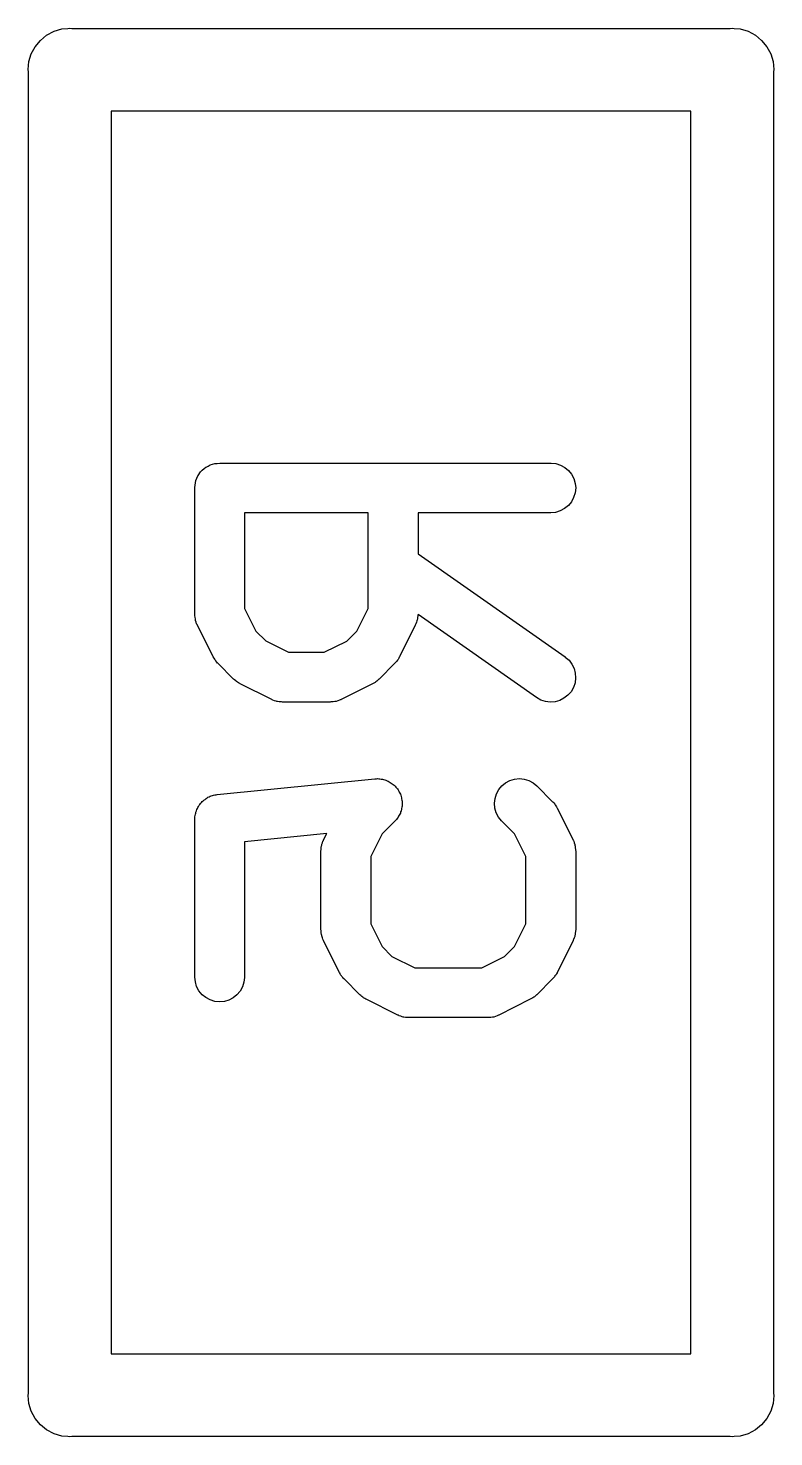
# Model space of a CAD drawing. Extents: x 1.7 to 12.3, y -5.9 to -2.3.
# Drawn here: x 6.5216 to 6.5571, y -5.1194 to -5.0525 of the extents above; entities that cross this region are included whole.
import ezdxf

# ---------------------------------------------------------------- set-up
doc = ezdxf.new("R2010")
doc.units = 0
doc.header["$MEASUREMENT"] = 0
doc.layers.add('BLACK', color=7, linetype='CONTINUOUS')

msp = doc.modelspace()

# ---------------------------------------------------------------- linework, layer by layer
at = {"layer": 'BLACK', "linetype": 'CONTINUOUS'}
for p, q in [((6.52252, -5.05281), (6.52287, -5.05263)), ((6.52287, -5.05263), (6.52324, -5.05251)), ((6.52324, -5.05251), (6.52353, -5.05249)), ((6.52353, -5.05249), (6.52362, -5.05248)), ((6.52362, -5.05248), (6.52372, -5.05249)), ((6.52372, -5.05249), (6.55502, -5.05249)), ((6.55502, -5.05249), (6.55512, -5.05248)), ((6.55512, -5.05248), (6.55521, -5.05249)), ((6.55521, -5.05249), (6.5555, -5.05251)), ((6.5555, -5.05251), (6.55588, -5.05263)), ((6.55588, -5.05263), (6.55622, -5.05281)), ((6.52198, -5.05336), (6.52222, -5.05306)), ((6.52222, -5.05306), (6.52252, -5.05281)), ((6.55622, -5.05281), (6.55652, -5.05306)), ((6.55652, -5.05306), (6.55676, -5.05336)), ((6.52168, -5.05407), (6.52179, -5.0537)), ((6.52179, -5.0537), (6.52198, -5.05336)), ((6.55676, -5.05336), (6.55695, -5.0537)), ((6.55695, -5.0537), (6.55706, -5.05407)), ((6.52164, -5.05445), (6.52168, -5.05407)), ((6.52165, -5.05455), (6.52164, -5.05445)), ((6.52165, -5.11735), (6.52165, -5.05455)), ((6.55706, -5.05407), (6.5571, -5.05445)), ((6.5571, -5.05445), (6.55709, -5.05455)), ((6.55709, -5.05455), (6.55709, -5.11735)), ((6.52559, -5.05642), (6.52559, -5.11548)), ((6.55315, -5.05642), (6.52559, -5.05642)), ((6.55315, -5.11548), (6.55315, -5.05642)), ((6.53001, -5.07341), (6.53009, -5.07334)), ((6.53009, -5.07334), (6.5301, -5.07334)), ((6.5301, -5.07334), (6.5302, -5.07329)), ((6.5301, -5.07334), (6.5301, -5.07334)), ((6.5302, -5.07329), (6.5303, -5.07323)), ((6.5303, -5.07323), (6.53041, -5.0732)), ((6.5303, -5.07323), (6.5303, -5.07323)), ((6.5303, -5.07323), (6.5303, -5.07323)), ((6.53041, -5.0732), (6.53052, -5.07317)), ((6.53052, -5.07317), (6.53063, -5.07316)), ((6.53052, -5.07317), (6.53052, -5.07317)), ((6.53052, -5.07317), (6.53052, -5.07317)), ((6.53063, -5.07316), (6.53075, -5.07315)), ((6.53075, -5.07315), (6.54649, -5.07315)), ((6.54649, -5.07315), (6.54651, -5.07315)), ((6.54651, -5.07315), (6.54674, -5.07317)), ((6.54674, -5.07317), (6.54696, -5.07324)), ((6.54696, -5.07324), (6.54716, -5.07335)), ((6.54716, -5.07335), (6.54734, -5.0735)), ((6.52959, -5.07408), (6.52962, -5.07398)), ((6.52962, -5.07398), (6.52966, -5.07387)), ((6.52966, -5.07386), (6.52971, -5.07376)), ((6.52966, -5.07387), (6.52966, -5.07386)), ((6.52966, -5.07387), (6.52966, -5.07387)), ((6.52971, -5.07376), (6.52977, -5.07367)), ((6.52977, -5.07366), (6.52984, -5.07357)), ((6.52977, -5.07367), (6.52977, -5.07366)), ((6.52977, -5.07366), (6.52977, -5.07366)), ((6.52984, -5.07357), (6.52991, -5.07349)), ((6.52991, -5.07349), (6.52992, -5.07349)), ((6.52992, -5.07348), (6.53001, -5.07341)), ((6.52992, -5.07349), (6.52992, -5.07348)), ((6.54734, -5.0735), (6.54748, -5.07368)), ((6.54748, -5.07368), (6.54759, -5.07388)), ((6.54759, -5.07388), (6.54765, -5.07411)), ((6.52957, -5.07431), (6.52958, -5.0742)), ((6.52957, -5.07433), (6.52957, -5.07431)), ((6.52957, -5.08033), (6.52957, -5.07433)), ((6.52958, -5.0742), (6.52959, -5.07409)), ((6.52959, -5.07409), (6.52959, -5.07408)), ((6.52959, -5.07409), (6.52959, -5.07409)), ((6.54765, -5.07456), (6.54758, -5.07478)), ((6.54765, -5.07411), (6.54768, -5.07433)), ((6.54768, -5.07433), (6.54765, -5.07456)), ((6.54715, -5.07531), (6.54694, -5.07542)), ((6.54733, -5.07516), (6.54715, -5.07531)), ((6.54747, -5.07499), (6.54733, -5.07516)), ((6.54758, -5.07478), (6.54747, -5.07499)), ((6.53193, -5.07551), (6.53193, -5.08005)), ((6.53781, -5.07551), (6.53193, -5.07551)), ((6.53781, -5.08005), (6.53781, -5.07551)), ((6.54649, -5.07551), (6.54018, -5.07551)), ((6.54018, -5.07551), (6.54018, -5.07746)), ((6.54672, -5.07549), (6.54649, -5.07551)), ((6.54694, -5.07542), (6.54672, -5.07549)), ((6.54018, -5.07746), (6.54717, -5.08236)), ((6.53193, -5.08005), (6.53247, -5.08113)), ((6.53727, -5.08113), (6.53781, -5.08005)), ((6.52957, -5.08036), (6.52957, -5.08033)), ((6.52957, -5.0804), (6.52957, -5.08036)), ((6.52958, -5.08047), (6.52957, -5.0804)), ((6.52959, -5.08056), (6.52958, -5.08047)), ((6.5296, -5.08059), (6.52959, -5.08056)), ((6.5296, -5.08062), (6.5296, -5.08059)), ((6.52963, -5.0807), (6.5296, -5.08062)), ((6.52965, -5.08078), (6.52963, -5.0807)), ((6.54011, -5.08071), (6.54008, -5.08079)), ((6.54013, -5.08064), (6.54011, -5.08071)), ((6.54014, -5.0806), (6.54013, -5.08064)), ((6.54015, -5.08057), (6.54014, -5.0806)), ((6.54016, -5.08049), (6.54015, -5.08057)), ((6.54017, -5.08041), (6.54016, -5.08049)), ((6.54018, -5.08034), (6.54017, -5.08038)), ((6.54017, -5.08038), (6.54017, -5.08041)), ((6.54582, -5.08429), (6.54018, -5.08034)), ((6.52967, -5.08081), (6.52965, -5.08078)), ((6.52968, -5.08084), (6.52967, -5.08081)), ((6.52969, -5.08085), (6.52968, -5.08084)), ((6.53044, -5.08235), (6.52969, -5.08085)), ((6.53247, -5.08113), (6.53295, -5.0816)), ((6.5368, -5.08161), (6.53727, -5.08113)), ((6.54005, -5.08085), (6.5393, -5.08235)), ((6.54006, -5.08082), (6.54005, -5.08085)), ((6.54008, -5.08079), (6.54006, -5.08082)), ((6.53295, -5.0816), (6.53402, -5.08214)), ((6.53572, -5.08214), (6.5368, -5.08161)), ((6.53048, -5.08241), (6.53044, -5.08235)), ((6.53051, -5.08247), (6.53048, -5.08241)), ((6.53054, -5.08251), (6.53051, -5.08247)), ((6.53056, -5.08255), (6.53054, -5.08251)), ((6.53061, -5.0826), (6.53056, -5.08255)), ((6.53065, -5.08265), (6.53061, -5.0826)), ((6.53066, -5.08266), (6.53065, -5.08265)), ((6.53141, -5.08341), (6.53066, -5.08266)), ((6.53402, -5.08214), (6.53572, -5.08214)), ((6.53908, -5.08266), (6.53833, -5.08341)), ((6.53912, -5.08261), (6.53908, -5.08266)), ((6.53917, -5.08256), (6.53912, -5.08261)), ((6.5392, -5.08252), (6.53917, -5.08256)), ((6.53923, -5.08248), (6.5392, -5.08252)), ((6.53926, -5.08242), (6.53923, -5.08248)), ((6.53929, -5.08237), (6.53926, -5.08242)), ((6.5393, -5.08235), (6.53929, -5.08237)), ((6.54717, -5.08236), (6.54718, -5.08237)), ((6.54718, -5.08237), (6.54736, -5.08252)), ((6.54736, -5.08252), (6.5475, -5.0827)), ((6.5475, -5.0827), (6.5476, -5.08291)), ((6.53146, -5.08345), (6.53141, -5.08341)), ((6.53832, -5.08342), (6.53827, -5.08346)), ((6.53833, -5.08341), (6.53832, -5.08342)), ((6.5476, -5.08291), (6.54766, -5.08313)), ((6.54767, -5.08336), (6.54765, -5.08359)), ((6.54766, -5.08313), (6.54767, -5.08336)), ((6.53151, -5.0835), (6.53146, -5.08345)), ((6.53155, -5.08353), (6.53151, -5.0835)), ((6.53159, -5.08356), (6.53155, -5.08353)), ((6.53165, -5.08359), (6.53159, -5.08356)), ((6.5317, -5.08362), (6.53165, -5.08359)), ((6.53172, -5.08363), (6.5317, -5.08362)), ((6.53322, -5.08438), (6.53172, -5.08363)), ((6.53802, -5.08363), (6.53652, -5.08438)), ((6.53808, -5.0836), (6.53802, -5.08363)), ((6.53814, -5.08357), (6.53808, -5.0836)), ((6.53818, -5.08354), (6.53814, -5.08357)), ((6.53822, -5.08351), (6.53818, -5.08354)), ((6.53827, -5.08346), (6.53822, -5.08351)), ((6.54746, -5.08401), (6.54731, -5.08418)), ((6.54757, -5.08381), (6.54746, -5.08401)), ((6.54765, -5.08359), (6.54757, -5.08381)), ((6.53325, -5.08439), (6.53322, -5.08438)), ((6.53328, -5.08441), (6.53325, -5.08439)), ((6.53336, -5.08444), (6.53328, -5.08441)), ((6.53343, -5.08446), (6.53336, -5.08444)), ((6.53347, -5.08447), (6.53343, -5.08446)), ((6.5335, -5.08448), (6.53347, -5.08447)), ((6.53358, -5.08449), (6.5335, -5.08448)), ((6.53366, -5.0845), (6.53358, -5.08449)), ((6.53369, -5.0845), (6.53366, -5.0845)), ((6.53373, -5.08451), (6.53369, -5.0845)), ((6.53375, -5.08451), (6.53373, -5.08451)), ((6.536, -5.08451), (6.53375, -5.08451)), ((6.53603, -5.0845), (6.536, -5.08451)), ((6.53606, -5.0845), (6.53603, -5.0845)), ((6.53614, -5.08449), (6.53606, -5.0845)), ((6.53622, -5.08448), (6.53614, -5.08449)), ((6.53626, -5.08447), (6.53622, -5.08448)), ((6.53629, -5.08447), (6.53626, -5.08447)), ((6.53637, -5.08444), (6.53629, -5.08447)), ((6.53645, -5.08442), (6.53637, -5.08444)), ((6.53648, -5.0844), (6.53645, -5.08442)), ((6.53651, -5.08439), (6.53648, -5.0844)), ((6.53652, -5.08438), (6.53651, -5.08439)), ((6.54602, -5.08441), (6.54582, -5.08429)), ((6.54624, -5.08448), (6.54602, -5.08441)), ((6.54647, -5.08451), (6.54624, -5.08448)), ((6.5467, -5.08449), (6.54647, -5.08451)), ((6.54692, -5.08443), (6.5467, -5.08449)), ((6.54712, -5.08432), (6.54692, -5.08443)), ((6.54731, -5.08418), (6.54712, -5.08432)), ((6.53063, -5.0889), (6.53813, -5.08815)), ((6.53813, -5.08815), (6.53814, -5.08815)), ((6.53814, -5.08815), (6.5382, -5.08815)), ((6.5382, -5.08815), (6.53826, -5.08814)), ((6.53826, -5.08814), (6.53832, -5.08815)), ((6.53832, -5.08815), (6.53837, -5.08815)), ((6.53837, -5.08815), (6.53843, -5.08816)), ((6.53843, -5.08816), (6.53849, -5.08817)), ((6.53849, -5.08817), (6.53854, -5.08819)), ((6.53854, -5.08819), (6.5386, -5.0882)), ((6.5386, -5.0882), (6.53865, -5.08822)), ((6.53865, -5.08822), (6.53871, -5.08824)), ((6.53871, -5.08824), (6.53876, -5.08827)), ((6.53876, -5.08827), (6.53881, -5.08829)), ((6.53881, -5.08829), (6.53886, -5.08832)), ((6.53886, -5.08832), (6.53891, -5.08835)), ((6.53891, -5.08835), (6.53895, -5.08839)), ((6.53895, -5.08839), (6.539, -5.08842)), ((6.539, -5.08842), (6.53904, -5.08846)), ((6.53904, -5.08846), (6.53909, -5.0885)), ((6.53909, -5.0885), (6.53912, -5.08854)), ((6.53912, -5.08854), (6.53916, -5.08858)), ((6.53916, -5.08858), (6.5392, -5.08863)), ((6.5392, -5.08863), (6.53923, -5.08867)), ((6.53923, -5.08867), (6.53926, -5.08873)), ((6.53926, -5.08873), (6.53929, -5.08878)), ((6.54391, -5.08886), (6.54402, -5.08866)), ((6.54402, -5.08866), (6.54417, -5.08848)), ((6.54417, -5.08848), (6.54434, -5.08834)), ((6.54434, -5.08834), (6.54455, -5.08823)), ((6.54455, -5.08823), (6.54477, -5.08817)), ((6.54477, -5.08817), (6.545, -5.08814)), ((6.545, -5.08814), (6.54523, -5.08817)), ((6.54523, -5.08817), (6.54545, -5.08823)), ((6.54545, -5.08823), (6.54565, -5.08834)), ((6.54565, -5.08834), (6.54583, -5.08849)), ((6.54583, -5.08849), (6.54658, -5.08924)), ((6.52974, -5.08946), (6.52977, -5.08941)), ((6.52977, -5.08941), (6.52981, -5.08937)), ((6.52981, -5.08937), (6.52983, -5.08932)), ((6.52983, -5.08932), (6.52988, -5.08928)), ((6.52988, -5.08928), (6.52992, -5.08923)), ((6.52992, -5.08923), (6.52996, -5.0892)), ((6.52996, -5.0892), (6.53, -5.08916)), ((6.53, -5.08916), (6.53005, -5.08913)), ((6.53005, -5.08913), (6.5301, -5.08909)), ((6.5301, -5.08909), (6.53015, -5.08906)), ((6.53015, -5.08906), (6.53019, -5.08903)), ((6.53019, -5.08903), (6.53025, -5.08901)), ((6.53025, -5.08901), (6.5303, -5.08898)), ((6.5303, -5.08898), (6.53035, -5.08896)), ((6.53035, -5.08896), (6.5304, -5.08894)), ((6.5304, -5.08894), (6.53046, -5.08893)), ((6.53046, -5.08893), (6.53052, -5.08891)), ((6.53052, -5.08891), (6.53058, -5.08891)), ((6.53058, -5.08891), (6.53063, -5.0889)), ((6.53929, -5.08878), (6.53931, -5.08883)), ((6.53931, -5.08883), (6.53934, -5.08888)), ((6.53934, -5.08888), (6.53936, -5.08893)), ((6.53936, -5.08893), (6.53938, -5.08899)), ((6.53938, -5.08899), (6.53939, -5.08905)), ((6.53939, -5.08905), (6.5394, -5.0891)), ((6.5394, -5.0891), (6.53941, -5.08916)), ((6.53941, -5.08916), (6.53942, -5.08922)), ((6.53942, -5.08922), (6.53942, -5.08927)), ((6.53942, -5.08927), (6.53943, -5.08933)), ((6.53943, -5.08933), (6.53942, -5.08939)), ((6.53942, -5.08939), (6.53942, -5.08945)), ((6.54381, -5.08931), (6.54384, -5.08908)), ((6.54383, -5.08954), (6.54381, -5.08931)), ((6.54384, -5.08908), (6.54391, -5.08886)), ((6.54658, -5.08924), (6.54659, -5.08925)), ((6.54659, -5.08925), (6.54663, -5.0893)), ((6.54663, -5.0893), (6.54668, -5.08935)), ((6.54668, -5.08935), (6.5467, -5.08939)), ((6.5467, -5.08939), (6.54673, -5.08943)), ((6.54673, -5.08943), (6.54677, -5.08949)), ((6.52957, -5.08995), (6.52958, -5.08989)), ((6.52957, -5.09001), (6.52957, -5.08995)), ((6.52957, -5.09006), (6.52957, -5.09001)), ((6.52957, -5.09007), (6.52957, -5.09006)), ((6.52957, -5.09757), (6.52957, -5.09007)), ((6.52958, -5.08989), (6.52959, -5.08983)), ((6.52959, -5.08983), (6.52961, -5.08978)), ((6.52961, -5.08978), (6.52962, -5.08973)), ((6.52962, -5.08973), (6.52964, -5.08967)), ((6.52964, -5.08967), (6.52966, -5.08961)), ((6.52966, -5.08961), (6.52969, -5.08956)), ((6.52969, -5.08956), (6.52971, -5.08951)), ((6.52971, -5.08951), (6.52974, -5.08946)), ((6.53916, -5.09008), (6.53912, -5.09012)), ((6.53919, -5.09003), (6.53916, -5.09008)), ((6.53923, -5.08998), (6.53919, -5.09003)), ((6.53925, -5.08993), (6.53923, -5.08998)), ((6.53929, -5.08988), (6.53925, -5.08993)), ((6.53931, -5.08983), (6.53929, -5.08988)), ((6.53934, -5.08978), (6.53931, -5.08983)), ((6.53935, -5.08972), (6.53934, -5.08978)), ((6.53937, -5.08967), (6.53935, -5.08972)), ((6.53939, -5.08961), (6.53937, -5.08967)), ((6.5394, -5.08956), (6.53939, -5.08961)), ((6.53941, -5.0895), (6.5394, -5.08956)), ((6.53942, -5.08945), (6.53941, -5.0895)), ((6.5439, -5.08976), (6.54383, -5.08954)), ((6.544, -5.08997), (6.5439, -5.08976)), ((6.54415, -5.09015), (6.544, -5.08997)), ((6.54677, -5.08949), (6.5468, -5.08955)), ((6.5468, -5.08955), (6.54755, -5.09105)), ((6.53584, -5.09075), (6.53193, -5.09114)), ((6.53569, -5.09105), (6.53584, -5.09075)), ((6.53847, -5.09077), (6.53793, -5.09185)), ((6.53908, -5.09016), (6.53847, -5.09077)), ((6.53912, -5.09012), (6.53908, -5.09016)), ((6.54416, -5.09016), (6.54415, -5.09015)), ((6.54477, -5.09077), (6.54416, -5.09016)), ((6.54531, -5.09185), (6.54477, -5.09077)), ((6.53193, -5.09114), (6.53193, -5.09757)), ((6.53557, -5.09149), (6.53558, -5.09141)), ((6.53558, -5.09141), (6.53559, -5.09133)), ((6.53559, -5.09133), (6.5356, -5.0913)), ((6.5356, -5.0913), (6.53561, -5.09126)), ((6.53561, -5.09126), (6.53564, -5.09119)), ((6.53564, -5.09119), (6.53566, -5.09111)), ((6.53566, -5.09111), (6.53568, -5.09108)), ((6.53568, -5.09108), (6.53569, -5.09105)), ((6.54755, -5.09105), (6.54756, -5.09106)), ((6.54756, -5.09106), (6.54757, -5.09109)), ((6.54757, -5.09109), (6.54759, -5.09112)), ((6.54759, -5.09112), (6.54761, -5.0912)), ((6.54761, -5.0912), (6.54764, -5.09128)), ((6.54764, -5.09128), (6.54764, -5.09131)), ((6.54764, -5.09131), (6.54765, -5.09135)), ((6.54765, -5.09135), (6.54766, -5.09143)), ((6.54766, -5.09143), (6.54767, -5.09151)), ((6.53556, -5.09156), (6.53557, -5.09152)), ((6.53556, -5.09157), (6.53556, -5.09156)), ((6.53556, -5.09532), (6.53556, -5.09157)), ((6.53557, -5.09152), (6.53557, -5.09149)), ((6.53793, -5.09185), (6.53793, -5.09505)), ((6.54531, -5.09505), (6.54531, -5.09185)), ((6.54767, -5.09151), (6.54767, -5.09154)), ((6.54767, -5.09154), (6.54768, -5.09157)), ((6.54768, -5.09157), (6.54768, -5.09532)), ((6.53557, -5.09536), (6.53556, -5.09532)), ((6.53557, -5.09539), (6.53557, -5.09536)), ((6.53558, -5.09547), (6.53557, -5.09539)), ((6.53559, -5.09555), (6.53558, -5.09547)), ((6.53793, -5.09505), (6.53847, -5.09612)), ((6.54477, -5.09612), (6.54531, -5.09505)), ((6.54767, -5.09541), (6.54766, -5.09549)), ((6.54768, -5.09534), (6.54767, -5.09538)), ((6.54767, -5.09538), (6.54767, -5.09541)), ((6.54768, -5.09532), (6.54768, -5.09534)), ((6.5356, -5.09559), (6.53559, -5.09555)), ((6.5356, -5.09562), (6.5356, -5.09559)), ((6.53563, -5.0957), (6.5356, -5.09562)), ((6.53565, -5.09577), (6.53563, -5.0957)), ((6.53567, -5.0958), (6.53565, -5.09577)), ((6.53568, -5.09584), (6.53567, -5.0958)), ((6.53569, -5.09585), (6.53568, -5.09584)), ((6.53644, -5.09735), (6.53569, -5.09585)), ((6.53847, -5.09612), (6.53894, -5.0966)), ((6.54429, -5.0966), (6.54477, -5.09612)), ((6.54755, -5.09585), (6.5468, -5.09735)), ((6.54756, -5.09582), (6.54755, -5.09585)), ((6.54758, -5.09579), (6.54756, -5.09582)), ((6.5476, -5.09571), (6.54758, -5.09579)), ((6.54763, -5.09564), (6.5476, -5.09571)), ((6.54764, -5.0956), (6.54763, -5.09564)), ((6.54765, -5.09557), (6.54764, -5.0956)), ((6.54766, -5.09549), (6.54765, -5.09557)), ((6.53894, -5.0966), (6.54002, -5.09714)), ((6.54322, -5.09714), (6.54429, -5.0966)), ((6.53647, -5.09741), (6.53644, -5.09735)), ((6.5365, -5.09747), (6.53647, -5.09741)), ((6.53654, -5.09751), (6.5365, -5.09747)), ((6.54002, -5.09714), (6.54322, -5.09714)), ((6.54673, -5.09748), (6.54669, -5.09752)), ((6.54676, -5.09742), (6.54673, -5.09748)), ((6.54679, -5.09737), (6.54676, -5.09742)), ((6.5468, -5.09735), (6.54679, -5.09737)), ((6.52959, -5.0978), (6.52957, -5.09757)), ((6.52965, -5.09802), (6.52959, -5.0978)), ((6.52976, -5.09823), (6.52965, -5.09802)), ((6.53183, -5.09804), (6.53172, -5.09824)), ((6.5319, -5.09782), (6.53183, -5.09804)), ((6.53193, -5.09759), (6.5319, -5.09782)), ((6.53193, -5.09757), (6.53193, -5.09759)), ((6.53656, -5.09755), (6.53654, -5.09751)), ((6.53661, -5.0976), (6.53656, -5.09755)), ((6.53665, -5.09765), (6.53661, -5.0976)), ((6.53666, -5.09766), (6.53665, -5.09765)), ((6.53741, -5.09841), (6.53666, -5.09766)), ((6.54658, -5.09766), (6.54583, -5.09841)), ((6.54662, -5.09761), (6.54658, -5.09766)), ((6.54667, -5.09756), (6.54662, -5.09761)), ((6.54669, -5.09752), (6.54667, -5.09756)), ((6.52991, -5.09841), (6.52976, -5.09823)), ((6.53009, -5.09855), (6.52991, -5.09841)), ((6.53029, -5.09866), (6.53009, -5.09855)), ((6.53051, -5.09873), (6.53029, -5.09866)), ((6.53074, -5.09875), (6.53051, -5.09873)), ((6.53097, -5.09873), (6.53074, -5.09875)), ((6.53119, -5.09867), (6.53097, -5.09873)), ((6.53139, -5.09856), (6.53119, -5.09867)), ((6.53157, -5.09842), (6.53139, -5.09856)), ((6.53172, -5.09824), (6.53157, -5.09842)), ((6.53746, -5.09845), (6.53741, -5.09841)), ((6.53751, -5.0985), (6.53746, -5.09845)), ((6.53755, -5.09852), (6.53751, -5.0985)), ((6.53759, -5.09856), (6.53755, -5.09852)), ((6.53765, -5.09859), (6.53759, -5.09856)), ((6.5377, -5.09862), (6.53765, -5.09859)), ((6.53772, -5.09863), (6.5377, -5.09862)), ((6.53922, -5.09938), (6.53772, -5.09863)), ((6.54552, -5.09863), (6.54402, -5.09938)), ((6.54558, -5.09859), (6.54552, -5.09863)), ((6.54564, -5.09856), (6.54558, -5.09859)), ((6.54568, -5.09853), (6.54564, -5.09856)), ((6.54572, -5.09851), (6.54568, -5.09853)), ((6.54577, -5.09846), (6.54572, -5.09851)), ((6.54582, -5.09842), (6.54577, -5.09846)), ((6.54583, -5.09841), (6.54582, -5.09842)), ((6.53925, -5.09939), (6.53922, -5.09938)), ((6.53928, -5.09941), (6.53925, -5.09939)), ((6.53936, -5.09943), (6.53928, -5.09941)), ((6.53943, -5.09946), (6.53936, -5.09943)), ((6.53947, -5.09947), (6.53943, -5.09946)), ((6.5395, -5.09948), (6.53947, -5.09947)), ((6.53958, -5.09949), (6.5395, -5.09948)), ((6.54372, -5.09948), (6.54364, -5.09949)), ((6.54376, -5.09947), (6.54372, -5.09948)), ((6.54379, -5.09947), (6.54376, -5.09947)), ((6.54387, -5.09944), (6.54379, -5.09947)), ((6.54394, -5.09942), (6.54387, -5.09944)), ((6.54398, -5.0994), (6.54394, -5.09942)), ((6.54401, -5.09939), (6.54398, -5.0994)), ((6.54402, -5.09938), (6.54401, -5.09939)), ((6.53966, -5.0995), (6.53958, -5.09949)), ((6.53969, -5.0995), (6.53966, -5.0995)), ((6.53973, -5.0995), (6.53969, -5.0995)), ((6.53974, -5.0995), (6.53973, -5.0995)), ((6.54349, -5.0995), (6.53974, -5.0995)), ((6.54353, -5.0995), (6.54349, -5.0995)), ((6.54356, -5.0995), (6.54353, -5.0995)), ((6.54364, -5.09949), (6.54356, -5.0995)), ((6.52559, -5.11548), (6.55315, -5.11548)), ((6.52164, -5.11745), (6.52165, -5.11735)), ((6.52168, -5.11783), (6.52164, -5.11745)), ((6.5571, -5.11745), (6.55706, -5.11783)), ((6.55709, -5.11735), (6.5571, -5.11745)), ((6.52179, -5.1182), (6.52168, -5.11783)), ((6.52198, -5.11855), (6.52179, -5.1182)), ((6.55695, -5.1182), (6.55676, -5.11855)), ((6.55706, -5.11783), (6.55695, -5.1182)), ((6.52222, -5.11885), (6.52198, -5.11855)), ((6.52252, -5.11909), (6.52222, -5.11885)), ((6.55652, -5.11885), (6.55622, -5.11909)), ((6.55676, -5.11855), (6.55652, -5.11885)), ((6.52287, -5.11927), (6.52252, -5.11909)), ((6.52324, -5.11939), (6.52287, -5.11927)), ((6.52353, -5.11941), (6.52324, -5.11939)), ((6.52362, -5.11942), (6.52353, -5.11941)), ((6.52372, -5.11941), (6.52362, -5.11942)), ((6.55502, -5.11941), (6.52372, -5.11941)), ((6.55512, -5.11942), (6.55502, -5.11941)), ((6.55521, -5.11941), (6.55512, -5.11942)), ((6.5555, -5.11939), (6.55521, -5.11941)), ((6.55588, -5.11927), (6.5555, -5.11939)), ((6.55622, -5.11909), (6.55588, -5.11927))]:
    msp.add_line(p, q, dxfattribs=at)

doc.saveas('drawing.dxf')
